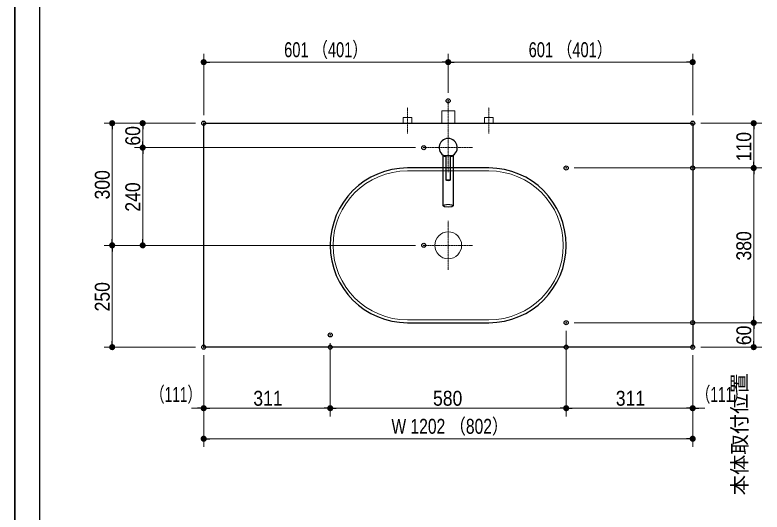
# Model space of a CAD drawing. Units: millimetres, scale not verified. Extents: x -6062 to 6062, y -3045 to 3045.
# Drawn here: x -5788 to -3951, y -775 to 446 of the extents above; entities that cross this region are included whole.
import ezdxf
from ezdxf.enums import TextEntityAlignment as Align

# ---------------------------------------------------------------- set-up
doc = ezdxf.new("R2010")
doc.units = ezdxf.units.MM
doc.header["$LTSCALE"] = 20
doc.header["$PDMODE"] = 32
doc.header["$PDSIZE"] = 10
doc.linetypes.add('USER1', pattern=[2.91, 1.76, -0.4, 0.35, -0.4])
for name, color, linetype, lineweight in [('0-0_1図面枠', 7, 'Continuous', 20), ('0-1_4給排水', 7, 'Continuous', 30), ('0-2_5ボウル・キャビネット', 7, 'Continuous', 15), ('0-3_2寸法-1', 7, 'Continuous', 15), ('0-4_0', 7, 'Continuous', 25), ('0-6_2寸法-2', 7, 'Continuous', 15)]:
    doc.layers.add(name, color=color, linetype=linetype, lineweight=lineweight)
doc.layers.add('0-5_Defpoints', color=7, linetype='Continuous')
doc.styles.add('ＭＳ Ｐゴシック', font='')
doc.styles.get('ＭＳ Ｐゴシック').set_extended_font_data('MS PGothic')

# ---------------------------------------------------------------- blocks, each defined once
blk = doc.blocks.new('グループ-4')
at = {"layer": '0-0_1図面枠', "lineweight": 30}
blk.add_line((-78800, 41000), (-78800, -48600), dxfattribs=at)
blk = doc.blocks.new('_Dot')
at = {"layer": '0-4_0'}
blk.add_line((-10, 0), (-20, 0), dxfattribs=at)
for points in [[(0, 0), (-10, 0), (-9.92, 1.25)], [(0, 0), (-9.92, -1.25), (-10, 0)], [(0, 0), (-9.92, 1.25), (-9.69, 2.49)], [(0, 0), (-9.69, -2.49), (-9.92, -1.25)], [(0, 0), (-9.69, 2.49), (-9.3, 3.68)], [(0, 0), (-9.3, -3.68), (-9.69, -2.49)], [(0, 0), (-9.3, 3.68), (-8.76, 4.82)], [(0, 0), (-8.76, -4.82), (-9.3, -3.68)], [(0, 0), (-8.76, 4.82), (-8.09, 5.88)], [(0, 0), (-8.09, -5.88), (-8.76, -4.82)], [(0, 0), (-8.09, 5.88), (-7.29, 6.85)], [(0, 0), (-7.29, -6.85), (-8.09, -5.88)], [(0, 0), (-7.29, 6.85), (-6.37, 7.71)], [(0, 0), (-6.37, -7.71), (-7.29, -6.85)], [(0, 0), (-6.37, 7.71), (-5.36, 8.44)], [(0, 0), (-5.36, -8.44), (-6.37, -7.71)], [(0, 0), (-5.36, 8.44), (-4.26, 9.05)], [(0, 0), (-4.26, -9.05), (-5.36, -8.44)], [(0, 0), (-4.26, 9.05), (-3.09, 9.51)], [(0, 0), (-3.09, -9.51), (-4.26, -9.05)], [(0, 0), (-3.09, 9.51), (-1.87, 9.82)], [(0, 0), (-1.87, -9.82), (-3.09, -9.51)], [(0, 0), (-1.87, 9.82), (-0.63, 9.98)], [(0, 0), (-0.63, -9.98), (-1.87, -9.82)], [(0, 0), (-0.63, 9.98), (0.63, 9.98)], [(0, 0), (0.63, -9.98), (-0.63, -9.98)], [(0, 0), (0.63, 9.98), (1.87, 9.82)], [(0, 0), (1.87, 9.82), (3.09, 9.51)], [(0, 0), (3.09, 9.51), (4.26, 9.05)], [(0, 0), (4.26, 9.05), (5.36, 8.44)], [(0, 0), (5.36, 8.44), (6.37, 7.71)], [(0, 0), (6.37, 7.71), (7.29, 6.85)], [(0, 0), (7.29, 6.85), (8.09, 5.88)], [(0, 0), (8.09, 5.88), (8.76, 4.82)], [(0, 0), (8.76, 4.82), (9.3, 3.68)], [(0, 0), (9.3, 3.68), (9.69, 2.49)], [(0, 0), (9.69, 2.49), (9.92, 1.25)], [(0, 0), (9.92, 1.25), (10, 0)], [(0, 0), (1.87, -9.82), (0.63, -9.98)], [(0, 0), (3.09, -9.51), (1.87, -9.82)], [(0, 0), (4.26, -9.05), (3.09, -9.51)], [(0, 0), (5.36, -8.44), (4.26, -9.05)], [(0, 0), (6.37, -7.71), (5.36, -8.44)], [(0, 0), (7.29, -6.85), (6.37, -7.71)], [(0, 0), (8.09, -5.88), (7.29, -6.85)], [(0, 0), (8.76, -4.82), (8.09, -5.88)], [(0, 0), (9.3, -3.68), (8.76, -4.82)], [(0, 0), (9.69, -2.49), (9.3, -3.68)], [(0, 0), (9.92, -1.25), (9.69, -2.49)], [(0, 0), (10, 0), (9.92, -1.25)]]:
    blk.add_solid(points, dxfattribs=at)
blk = doc.blocks.new('グループ-50')
at = {"layer": '0-2_5ボウル・キャビネット', "lineweight": 30}
for p, q in [((-56700, 1400), (-60700, 1400)), ((-60700, -6200), (-56700, -6200))]:
    blk.add_line(p, q, dxfattribs=at)
at = {"layer": '0-2_5ボウル・キャビネット'}
for p, q in [((-56700, 1260), (-60700, 1260)), ((-60700, -6060), (-56700, -6060))]:
    blk.add_line(p, q, dxfattribs=at)
at = {"layer": '0-2_5ボウル・キャビネット', "linetype": 'USER1'}
for p, q in [((-58700, -1200), (-58700, -3600)), ((-59900, -2400), (-57500, -2400))]:
    blk.add_line(p, q, dxfattribs=at)
at = {"layer": '0-2_5ボウル・キャビネット'}
blk.add_circle((-58700, -2400), 660, dxfattribs=at)
at = {"layer": '0-2_5ボウル・キャビネット', "lineweight": 30}
for centre, start, end in [((-60700, -2400), 90, 270), ((-56700, -2400), 270, 90)]:
    blk.add_arc(centre, 3800, start, end, dxfattribs=at)
at = {"layer": '0-2_5ボウル・キャビネット'}
for centre, start, end in [((-60700, -2400), 90, 270), ((-56700, -2400), 270, 90)]:
    blk.add_arc(centre, 3660, start, end, dxfattribs=at)
blk = doc.blocks.new('グループ-53')
at = {"layer": '0-1_4給排水', "linetype": 'USER1', "lineweight": 15}
for p, q in [((-58700, 3600), (-58700, 1200)), ((-59900, 2400), (-57500, 2400))]:
    blk.add_line(p, q, dxfattribs=at)
at = {"layer": '0-1_4給排水', "lineweight": 15}
blk.add_line((-58475.5, 2010), (-58924.5, 2010), dxfattribs=at)
at = {"layer": '0-1_4給排水'}
for points in [[(-58950, 885.1), (-58950, 937), (-58950, 988.8), (-58950, 1040.7), (-58950, 1092.5), (-58950, 1144.4), (-58950, 1196.2), (-58950, 1248.1), (-58950, 1299.9), (-58950, 1351.8), (-58950, 1403.6), (-58950, 1455.5), (-58950, 1507.3), (-58950, 1559.2), (-58950, 1611), (-58950, 1662.9), (-58950, 1714.7), (-58950, 1766.6), (-58950, 1818.4), (-58950, 1870.3), (-58950, 1922.1), (-58950, 1974), (-58950, 2025.8)], [(-58800, 1611.2), (-58800, 1632), (-58800, 1652.8), (-58800, 1673.5), (-58800, 1694.3), (-58800, 1715.1), (-58800, 1735.9), (-58800, 1756.7), (-58800, 1777.5), (-58800, 1798.3), (-58800, 1819), (-58800, 1839.8), (-58800, 1860.6), (-58800, 1881.4), (-58800, 1902.2), (-58800, 1923), (-58800, 1943.8), (-58800, 1964.5), (-58800, 1985.3), (-58800, 2006.1), (-58783.1, 2010), (-58762.3, 2010), (-58741.5, 2010), (-58720.7, 2010), (-58700, 2010), (-58679.2, 2010), (-58658.4, 2010), (-58637.6, 2010), (-58616.8, 2010), (-58600, 2006), (-58600, 1985.2), (-58600, 1964.5), (-58600, 1943.7), (-58600, 1922.9), (-58600, 1902.1), (-58600, 1881.3), (-58600, 1860.5), (-58600, 1839.7), (-58600, 1819), (-58600, 1798.2)], [(-58450, 2025.8), (-58450, 1974), (-58450, 1922.1), (-58450, 1870.3), (-58450, 1818.4), (-58450, 1766.6), (-58450, 1714.7), (-58450, 1662.9), (-58450, 1611), (-58450, 1559.2), (-58450, 1507.3), (-58450, 1455.5), (-58450, 1403.6), (-58450, 1351.8), (-58450, 1299.9), (-58450, 1248.1), (-58450, 1196.2), (-58450, 1144.4), (-58450, 1092.5), (-58450, 1040.7), (-58450, 988.8), (-58450, 937), (-58450, 885.1), (-58450, 833.3), (-58450, 781.4), (-58450, 729.6), (-58450, 677.7), (-58450, 625.9), (-58450, 574), (-58450, 522.2), (-58450, 470.3), (-58450, 418.5), (-58450, 366.6), (-58450, 314.8), (-58450, 262.9), (-58450, 211.1), (-58450, 159.2), (-58450, 107.4), (-58450, 55.5), (-58450, 3.7)], [(-58800, 800.5), (-58800, 821.3), (-58800, 842.1), (-58800, 862.9), (-58800, 883.7), (-58800, 904.5), (-58800, 925.2), (-58800, 946), (-58800, 966.8), (-58800, 987.6), (-58800, 1008.4), (-58800, 1029.2), (-58800, 1050), (-58800, 1070.8), (-58800, 1091.5), (-58800, 1112.3), (-58800, 1133.1), (-58800, 1153.9), (-58800, 1174.7), (-58800, 1195.5), (-58800, 1216.3), (-58800, 1237), (-58800, 1257.8), (-58800, 1278.6), (-58800, 1299.4), (-58800, 1320.2), (-58800, 1341), (-58800, 1361.8), (-58800, 1382.5), (-58800, 1403.3), (-58800, 1424.1), (-58800, 1444.9), (-58800, 1465.7), (-58800, 1486.5), (-58800, 1507.3), (-58800, 1528), (-58800, 1548.8), (-58800, 1569.6), (-58800, 1590.4), (-58800, 1611.2)], [(-58600, 1798.2), (-58600, 1777.4), (-58600, 1756.6), (-58600, 1735.8), (-58600, 1715), (-58600, 1694.2), (-58600, 1673.5), (-58600, 1652.7), (-58600, 1631.9), (-58600, 1611.1), (-58600, 1590.3), (-58600, 1569.5), (-58600, 1548.7), (-58600, 1528), (-58600, 1507.2), (-58600, 1486.4), (-58600, 1465.6), (-58600, 1444.8), (-58600, 1424), (-58600, 1403.2), (-58600, 1382.5), (-58600, 1361.7), (-58600, 1340.9), (-58600, 1320.1), (-58600, 1299.3), (-58600, 1278.5), (-58600, 1257.7), (-58600, 1237), (-58600, 1216.2), (-58600, 1195.4), (-58600, 1174.6), (-58600, 1153.8), (-58600, 1133), (-58600, 1112.2), (-58600, 1091.5), (-58600, 1070.7), (-58600, 1049.9), (-58600, 1029.1), (-58600, 1008.3), (-58600, 987.5)], [(-58450, 3.7), (-58450, -48.2), (-58450, -100), (-58450, -151.9), (-58450, -203.7), (-58450, -255.6), (-58450, -307.4), (-58450, -359.3), (-58450, -411.1), (-58450, -463), (-58523.5, -508.5), (-58700, -527.3), (-58876.5, -508.5), (-58950, -463), (-58950, -411.1), (-58950, -359.3), (-58950, -307.4), (-58950, -255.6), (-58950, -203.7), (-58950, -151.9), (-58950, -100), (-58950, -48.2), (-58950, 3.7), (-58950, 55.5), (-58950, 107.4), (-58950, 159.2), (-58950, 211.1), (-58950, 262.9), (-58950, 314.8), (-58950, 366.6), (-58950, 418.5), (-58950, 470.3), (-58950, 522.2), (-58950, 574), (-58950, 625.9), (-58950, 677.7), (-58950, 729.6), (-58950, 781.4), (-58950, 833.3), (-58950, 885.1)], [(-58600, 987.5), (-58600, 966.7), (-58600, 946), (-58600, 925.2), (-58600, 904.4), (-58600, 883.6), (-58600, 862.8), (-58600, 842), (-58600, 821.2), (-58600, 800.5), (-58629.4, 782.2), (-58700.1, 774.7), (-58770.8, 782.2), (-58800, 800.5), (-58800, 800.5)]]:
    blk.add_lwpolyline(points, dxfattribs=at)
at = {"layer": '0-1_4給排水', "lineweight": 15}
for points in [[(-58800, 800.5), (-58799.9, 801.6), (-58799.7, 802.6), (-58799.3, 803.6), (-58798.8, 804.6), (-58798.1, 805.6), (-58797.3, 806.6), (-58796.3, 807.6), (-58795.2, 808.5), (-58793.9, 809.5), (-58792.5, 810.4), (-58790.9, 811.3), (-58789.1, 812.3), (-58787.3, 813.2), (-58785.2, 814.1), (-58783.1, 814.9), (-58780.9, 815.8), (-58778.5, 816.6), (-58776, 817.4), (-58773.4, 818.1), (-58770.8, 818.8), (-58768, 819.5), (-58765, 820.2), (-58762, 820.9), (-58758.9, 821.5), (-58755.6, 822), (-58752.3, 822.6), (-58748.8, 823.1), (-58745.3, 823.6), (-58741.8, 824.1), (-58738.2, 824.5), (-58734.5, 824.8), (-58730.9, 825.2), (-58727.1, 825.5), (-58723.4, 825.7), (-58719.6, 825.9), (-58715.8, 826.1), (-58711.9, 826.2), (-58708, 826.3), (-58704, 826.4)], [(-58704, 826.4), (-58700, 826.4), (-58696, 826.4), (-58692, 826.3), (-58688.1, 826.2), (-58684.2, 826.1), (-58680.4, 825.9), (-58676.6, 825.7), (-58672.9, 825.5), (-58669.1, 825.2), (-58665.5, 824.8), (-58661.8, 824.5), (-58658.2, 824.1), (-58654.7, 823.6), (-58651.2, 823.1), (-58647.7, 822.6), (-58644.4, 822), (-58641.1, 821.5), (-58638, 820.9), (-58635, 820.2), (-58632, 819.5), (-58629.2, 818.8), (-58626.6, 818.1), (-58624, 817.4), (-58621.5, 816.6), (-58619.1, 815.8), (-58616.9, 814.9), (-58614.8, 814.1), (-58612.7, 813.2), (-58610.9, 812.3), (-58609.1, 811.3), (-58607.5, 810.4), (-58606.1, 809.5), (-58604.8, 808.5), (-58603.7, 807.6), (-58602.7, 806.6), (-58601.9, 805.6), (-58601.2, 804.6), (-58600.7, 803.6), (-58600.3, 802.6)], [(-58600.3, 802.6), (-58600.1, 801.6), (-58600, 800.5), (-58600, 800.5)], [(-58950, -462.6), (-58949.8, -460), (-58949.2, -457.5), (-58948.3, -454.9), (-58947, -452.4), (-58945.3, -450), (-58943.2, -447.5), (-58940.8, -445.1), (-58937.9, -442.7), (-58934.7, -440.3), (-58931.2, -437.9), (-58927.2, -435.6), (-58922.9, -433.3), (-58918.2, -431), (-58913.1, -428.8), (-58907.7, -426.6), (-58902.1, -424.5), (-58896.2, -422.5), (-58890.1, -420.5), (-58883.6, -418.7), (-58876.9, -416.8), (-58869.9, -415.1), (-58862.6, -413.4), (-58855.1, -411.8), (-58847.2, -410.3), (-58839.1, -408.9), (-58830.7, -407.5), (-58822.1, -406.2), (-58813.3, -404.9), (-58804.4, -403.8), (-58795.4, -402.8), (-58786.3, -401.9), (-58777.2, -401), (-58767.9, -400.3), (-58758.5, -399.7), (-58749, -399.1), (-58739.4, -398.7), (-58729.7, -398.4), (-58719.9, -398.1), (-58710, -398)], [(-58710, -398), (-58700, -397.9), (-58690, -398), (-58680.1, -398.1), (-58670.3, -398.4), (-58660.6, -398.7), (-58651, -399.1), (-58641.5, -399.7), (-58632.1, -400.3), (-58622.8, -401), (-58613.7, -401.9), (-58604.6, -402.8), (-58595.6, -403.8), (-58586.7, -404.9), (-58577.9, -406.2), (-58569.3, -407.5), (-58560.9, -408.9), (-58552.8, -410.3), (-58544.9, -411.8), (-58537.4, -413.4), (-58530.1, -415.1), (-58523.1, -416.8), (-58516.4, -418.7), (-58509.9, -420.5), (-58503.8, -422.5), (-58497.9, -424.5), (-58492.3, -426.6), (-58486.9, -428.8), (-58481.8, -431), (-58477.1, -433.3), (-58472.8, -435.6), (-58468.8, -437.9), (-58465.3, -440.3), (-58462.1, -442.7), (-58459.2, -445.1), (-58456.8, -447.5), (-58454.7, -450), (-58453, -452.4), (-58451.7, -454.9), (-58450.8, -457.5)], [(-58450.8, -457.5), (-58450.2, -460), (-58450, -462.6), (-58450, -462.6)]]:
    blk.add_lwpolyline(points, dxfattribs=at)
at = {"layer": '0-1_4給排水'}
blk.add_arc((-58700, 2400), 450, 282.83959, 257.16469, dxfattribs=at)
blk = doc.blocks.new('グループ-62')
at = {"layer": '0-1_4給排水', "linetype": 'USER1', "lineweight": 15}
blk.add_line((-58700, 3100), (-58700, 4700), dxfattribs=at)
at = {"layer": '0-1_4給排水', "lineweight": 15}
blk.add_lwpolyline([(-59020, 3600), (-59020, 4200), (-58380, 4200), (-58380, 3600)], dxfattribs=at)
blk = doc.blocks.new('止水栓_平面_W100')
at = {"layer": '0-1_4給排水', "linetype": 'USER1', "lineweight": 15}
for p, q in [((-2000, -500), (-2000, 780)), ((2000, -500), (2000, 780))]:
    blk.add_line(p, q, dxfattribs=at)
at = {"layer": '0-1_4給排水', "lineweight": 15}
for points in [[(-2210, 0), (-2210, 280), (-1790, 280), (-1790, 0)], [(1790, 0), (1790, 280), (2210, 280), (2210, 0)]]:
    blk.add_lwpolyline(points, dxfattribs=at)
blk = doc.blocks.new('グループ-2')
at = {"layer": '0-0_1図面枠', "lineweight": 35}
blk.add_lwpolyline([(-80000, 55400), (80000, 55400), (80000, -55400), (-80000, -55400)], close=True, dxfattribs=at)

msp = doc.modelspace()

# ---------------------------------------------------------------- linework, layer by layer
at = {"layer": '0-2_5ボウル・キャビネット', "lineweight": 30}
msp.add_lwpolyline([(-5323.5, 180), (-4121.5, 180), (-4121.5, -370), (-5323.5, -370)], close=True, dxfattribs=at)
at = {"layer": '0-3_2寸法-1'}
for p, q in [((-5323.5, 200), (-5323.5, 350)), ((-4722.5, 255), (-4722.5, 350)), ((-4722.5, 255), (-4722.5, 350)), ((-4121.5, 200), (-4121.5, 350)), ((-4737.51, 330), (-5308.49, 330)), ((-4707.49, 330), (-4136.51, 330)), ((-5493.5, 180), (-5568.5, 180)), ((-5343.5, 180), (-5493.5, 180)), ((-4101.5, 180), (-3951.5, 180)), ((-5548.5, -104.99), (-5548.5, 164.99)), ((-5473.5, 135.01), (-5473.5, 164.99)), ((-3971.5, 85.01), (-3971.5, 164.99)), ((-4802.5, 120), (-5493.5, 120)), ((-4802.5, 120), (-5493.5, 120)), ((-5473.5, 104.99), (-5473.5, -104.99)), ((-4412.5, 70), (-3951.5, 70)), ((-4101.5, 70), (-3951.5, 70)), ((-3971.5, 54.99), (-3971.5, -294.99)), ((-5493.5, -120), (-5568.5, -120)), ((-5493.5, -120), (-5568.5, -120)), ((-4802.5, -120), (-5493.5, -120)), ((-5548.5, -135.01), (-5548.5, -354.99)), ((-4412.5, -310), (-3951.5, -310)), ((-4101.5, -310), (-3951.5, -310)), ((-4432.5, -330), (-4432.5, -540)), ((-3971.5, -325.01), (-3971.5, -354.99)), ((-5012.5, -360), (-5012.5, -540)), ((-5343.5, -370), (-5568.5, -370)), ((-4101.5, -370), (-3951.5, -370)), ((-5323.5, -390), (-5323.5, -540)), ((-5012.5, -390), (-5012.5, -540)), ((-4432.5, -390), (-4432.5, -540)), ((-4121.5, -390), (-4121.5, -540)), ((-5027.51, -520), (-5308.49, -520)), ((-4447.51, -520), (-4997.49, -520)), ((-4417.49, -520), (-4136.51, -520)), ((-5323.5, -540), (-5323.5, -615)), ((-4121.5, -540), (-4121.5, -615)), ((-4136.51, -595), (-5308.49, -595))]:
    msp.add_line(p, q, dxfattribs=at)
at = {"layer": '0-5_Defpoints'}
for p in [(-5323.5, 330), (-4121.5, 330), (-4722.5, 235), (-5548.5, 180), (-5473.5, 180), (-5473.5, 180), (-5323.5, 180), (-4121.5, 180), (-4121.5, 180), (-3971.5, 180), (-3970.5, 180), (-4782.5, 120), (-4432.5, 70), (-4121.5, 70), (-5473.5, -120), (-4782.5, -120), (-4432.5, -310), (-4121.5, -310), (-3971.5, -310), (-5012.5, -340), (-5548.5, -370), (-5323.5, -370), (-5323.5, -370), (-5012.5, -370), (-4432.5, -370), (-4121.5, -370), (-4121.5, -370), (-3971.5, -370), (-3970.5, -370), (-5323.5, -520), (-5323.5, -520), (-5012.5, -520), (-4121.5, -520), (-4121.5, -520), (-5323.5, -595)]:
    msp.add_point(p, dxfattribs=at)
at = {"layer": '0-6_2寸法-2'}
for p, q in [((-5323.5, -390), (-5323.5, -540)), ((-5012.5, -390), (-5012.5, -540)), ((-4432.5, -390), (-4432.5, -540)), ((-4121.5, -390), (-4121.5, -540)), ((-5338.51, -520), (-5353.51, -520)), ((-5012.5, -520), (-5323.5, -520)), ((-4997.49, -520), (-4982.49, -520)), ((-4447.51, -520), (-4462.51, -520)), ((-4432.5, -520), (-4121.5, -520)), ((-4106.49, -520), (-4091.49, -520))]:
    msp.add_line(p, q, dxfattribs=at)

# ---------------------------------------------------------------- block references
at = {"layer": '0-0_1図面枠', "xscale": 0.05, "yscale": 0.05}
for name in ['グループ-2', 'グループ-4']:
    msp.add_blockref(name, (-1787.5, 0), dxfattribs=at)
at = {"layer": '0-1_4給排水', "xscale": 0.05, "yscale": 0.05}
for name, p in [('グループ-62', (-1787.5, 0)), ('止水栓_平面_W100', (-4722.5, 180)), ('グループ-53', (-1787.5, 0))]:
    msp.add_blockref(name, p, dxfattribs=at)
at = {"layer": '0-2_5ボウル・キャビネット', "xscale": 0.05, "yscale": 0.05}
msp.add_blockref('グループ-50', (-1787.5, 0), dxfattribs=at)
at = {"layer": '0-3_2寸法-1', "xscale": 0.7503418, "yscale": 0.7503418}
for p, rotation in [((-5323.5, 330), 180), ((-4722.5, 330), 180), ((-5548.5, 180), 90), ((-5473.5, 180), 90), ((-3971.5, 180), 90), ((-5473.5, 120), 270), ((-5473.5, 120), 90), ((-3971.5, 70), 270), ((-3971.5, 70), 90), ((-5548.5, -120), 270), ((-5473.5, -120), 270), ((-5548.5, -120), 90), ((-3971.5, -310), 270), ((-3971.5, -310), 90), ((-5548.5, -370), 270), ((-3971.5, -370), 270), ((-5323.5, -520), 180), ((-5012.5, -520), 180), ((-4432.5, -520), 180), ((-5323.5, -595), 180)]:
    msp.add_blockref('_Dot', p, dxfattribs=dict(at, rotation=rotation))
for p in [(-4722.5, 330), (-4121.5, 330), (-5012.5, -520), (-4432.5, -520), (-4121.5, -520), (-4121.5, -595)]:
    msp.add_blockref('_Dot', p, dxfattribs=at)
at = {"layer": '0-6_2寸法-2', "xscale": 0.7503418, "yscale": 0.7503418}
for p in [(-5323.5, -520), (-4432.5, -520)]:
    msp.add_blockref('_Dot', p, dxfattribs=at)
at = {"layer": '0-6_2寸法-2', "xscale": 0.7503418, "yscale": 0.7503418, "rotation": 180}
for p in [(-5012.5, -520), (-4121.5, -520)]:
    msp.add_blockref('_Dot', p, dxfattribs=at)

# ---------------------------------------------------------------- texts
at = {"layer": '0-3_2寸法-1', "style": 'ＭＳ Ｐゴシック'}
for s, height, width, p in [('601 （401）', 36.66, 0.75, (-5125.7, 331.19)), ('601 （401）', 36.66, 0.75, (-4524.7, 331.19)), ('311', 36.66, 0.9, (-5201.52, -524.96)), ('580', 36.66, 0.9, (-4759.78, -524.96)), ('311', 36.66, 0.9, (-4310.52, -524.96)), ('W 1202 （802）', 36.69, 0.8, (-4862.07, -593.81))]:
    msp.add_text(s, height=height, dxfattribs=dict(at, width=width)).set_placement(p, align=Align.BOTTOM_LEFT)
at = {"layer": '0-3_2寸法-1', "style": 'ＭＳ Ｐゴシック', "width": 0.9}
for s, p in [('60', (-5468.54, 124.92)), ('110', (-3966.54, 86.39)), ('300', (-5543.54, -7.28)), ('240', (-5468.54, -37.28)), ('380', (-3966.54, -157.28)), ('250', (-5543.54, -282.28)), ('60', (-3966.54, -365.08))]:
    msp.add_text(s, height=36.66, rotation=90, dxfattribs=at).set_placement(p, align=Align.BOTTOM_LEFT)
at = {"layer": '0-6_2寸法-2', "style": 'ＭＳ Ｐゴシック'}
msp.add_text('本体取付位置', height=36.66, rotation=90, dxfattribs=at).set_placement((-3977.19, -734.14), align=Align.BOTTOM_LEFT)
at = {"layer": '0-6_2寸法-2', "style": 'ＭＳ Ｐゴシック', "width": 0.7}
for p in [(-5454.57, -515.51), (-4113, -515.51)]:
    msp.add_text('（111）', height=36.69, dxfattribs=at).set_placement(p, align=Align.BOTTOM_LEFT)

doc.saveas('drawing.dxf')
